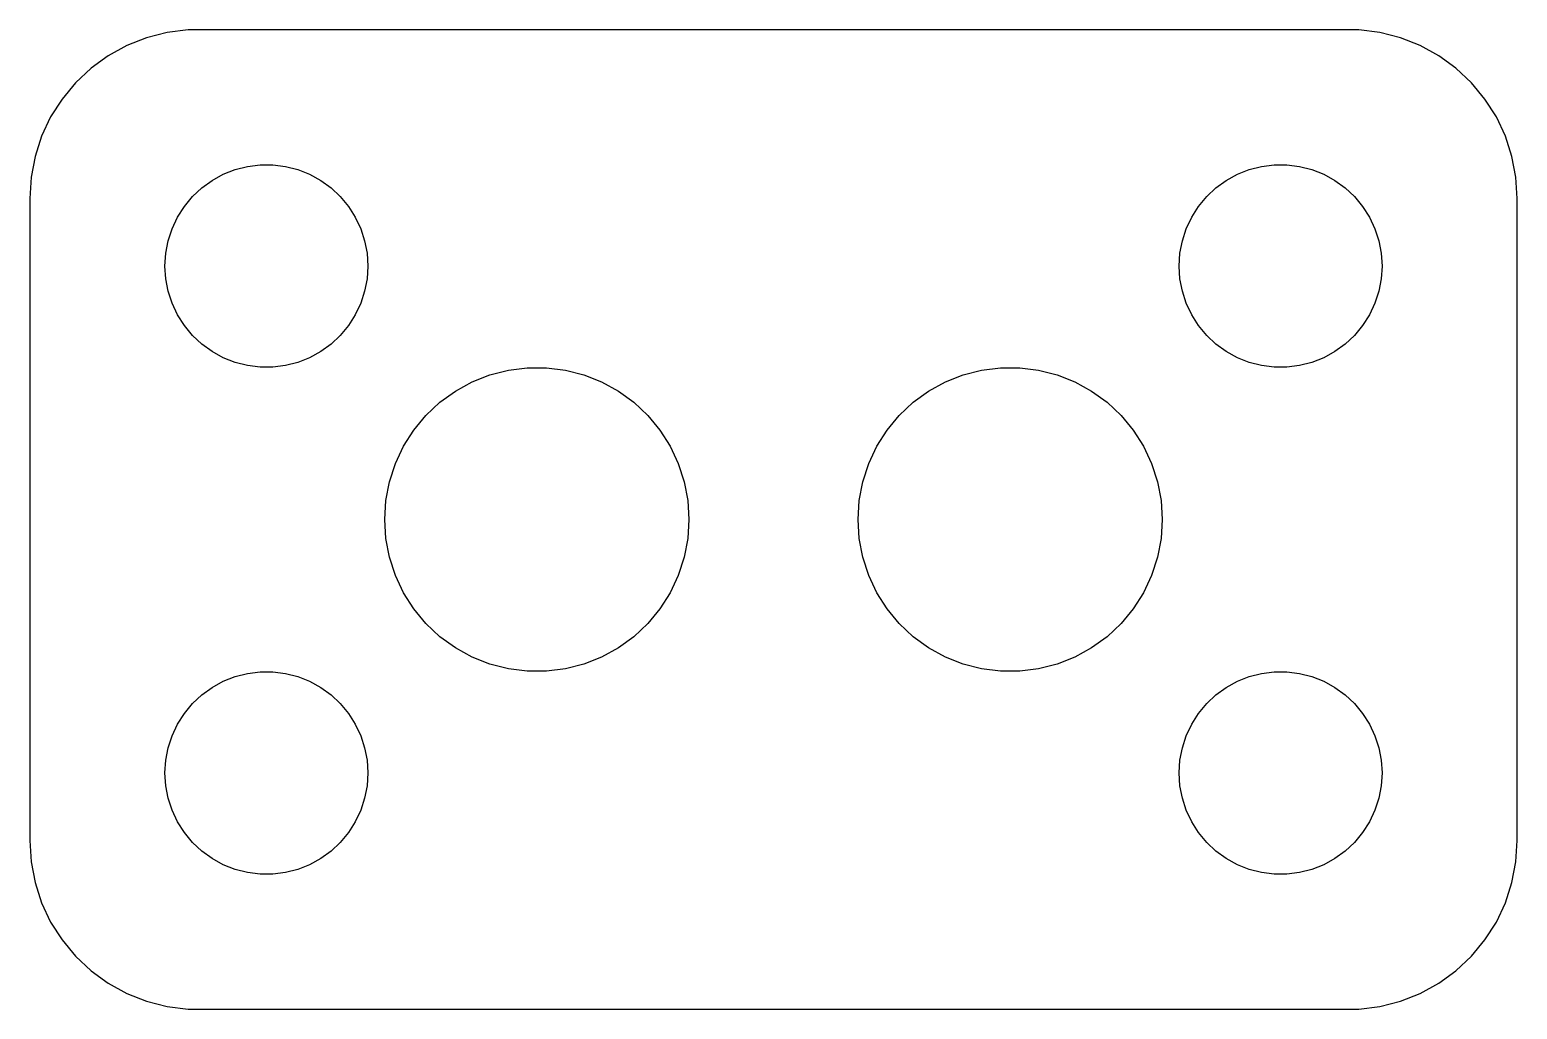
# Model space of a CAD drawing. Header units: metres. Extents: x -22 to 22, y 24.5 to 53.5.
import ezdxf

# ---------------------------------------------------------------- set-up
doc = ezdxf.new("R2010")
doc.units = ezdxf.units.M

msp = doc.modelspace()

# ---------------------------------------------------------------- linework, layer by layer
for p, q in [((-18.5451, 53.2553), (-19.1289, 53.0241)), ((-17.9369, 53.4114), (-18.5451, 53.2553)), ((-17.3139, 53.4901), (-17.9369, 53.4114)), ((17.3139, 53.4901), (-17.3139, 53.4901)), ((17.9369, 53.4114), (17.3139, 53.4901)), ((18.5451, 53.2553), (17.9369, 53.4114)), ((19.1289, 53.0241), (18.5451, 53.2553)), ((-19.1289, 53.0241), (-19.6791, 52.7216)), ((19.6791, 52.7216), (19.1289, 53.0241)), ((-19.6791, 52.7216), (-20.1871, 52.3526)), ((20.1871, 52.3526), (19.6791, 52.7216)), ((-20.6448, 51.9227), (-21.0451, 51.4389)), ((-20.1871, 52.3526), (-20.6448, 51.9227)), ((20.6448, 51.9227), (20.1871, 52.3526)), ((21.0451, 51.4389), (20.6448, 51.9227)), ((-21.0451, 51.4389), (-21.3815, 50.9088)), ((21.3815, 50.9088), (21.0451, 51.4389)), ((-21.3815, 50.9088), (-21.6489, 50.3406)), ((21.6489, 50.3406), (21.3815, 50.9088)), ((-21.6489, 50.3406), (-21.8429, 49.7434)), ((21.8429, 49.7434), (21.6489, 50.3406)), ((-21.8429, 49.7434), (-21.9606, 49.1267)), ((21.9606, 49.1267), (21.8429, 49.7434)), ((-16.2773, 49.2145), (-15.927, 49.3532)), ((-15.927, 49.3532), (-15.5621, 49.4469)), ((-15.5621, 49.4469), (-15.1884, 49.4941)), ((-15.1884, 49.4941), (-14.8116, 49.4941)), ((-14.8116, 49.4941), (-14.4379, 49.4469)), ((-14.4379, 49.4469), (-14.0729, 49.3532)), ((-14.0729, 49.3532), (-13.7227, 49.2145)), ((13.7227, 49.2145), (14.0729, 49.3532)), ((14.0729, 49.3532), (14.4379, 49.4469)), ((14.4379, 49.4469), (14.8116, 49.4941)), ((14.8116, 49.4941), (15.1884, 49.4941)), ((15.1884, 49.4941), (15.5621, 49.4469)), ((15.5621, 49.4469), (15.927, 49.3532)), ((15.927, 49.3532), (16.2773, 49.2145)), ((-21.9606, 49.1267), (-22, 48.5)), ((-16.9123, 48.8115), (-16.6075, 49.033)), ((-16.6075, 49.033), (-16.2773, 49.2145)), ((-13.7227, 49.2145), (-13.3925, 49.033)), ((-13.3925, 49.033), (-13.0877, 48.8115)), ((13.0877, 48.8115), (13.3925, 49.033)), ((13.3925, 49.033), (13.7227, 49.2145)), ((16.2773, 49.2145), (16.6075, 49.033)), ((16.6075, 49.033), (16.9123, 48.8115)), ((22, 48.5), (21.9606, 49.1267)), ((-22, 48.5), (-22, 29.5)), ((-17.427, 48.2634), (-17.1869, 48.5536)), ((-17.1869, 48.5536), (-16.9123, 48.8115)), ((-13.0877, 48.8115), (-12.8131, 48.5536)), ((-12.8131, 48.5536), (-12.5729, 48.2634)), ((12.5729, 48.2634), (12.8131, 48.5536)), ((12.8131, 48.5536), (13.0877, 48.8115)), ((16.9123, 48.8115), (17.1869, 48.5536)), ((17.1869, 48.5536), (17.427, 48.2634)), ((22, 29.5), (22, 48.5)), ((-17.6289, 47.9453), (-17.427, 48.2634)), ((-12.5729, 48.2634), (-12.3711, 47.9453)), ((12.3711, 47.9453), (12.5729, 48.2634)), ((17.427, 48.2634), (17.6289, 47.9453)), ((-17.9057, 47.2461), (-17.7893, 47.6044)), ((-17.7893, 47.6044), (-17.6289, 47.9453)), ((-12.3711, 47.9453), (-12.2107, 47.6044)), ((-12.2107, 47.6044), (-12.0942, 47.2461)), ((12.0942, 47.2461), (12.2107, 47.6044)), ((12.2107, 47.6044), (12.3711, 47.9453)), ((17.6289, 47.9453), (17.7893, 47.6044)), ((17.7893, 47.6044), (17.9057, 47.2461)), ((-17.9763, 46.876), (-17.9057, 47.2461)), ((-12.0942, 47.2461), (-12.0237, 46.876)), ((12.0237, 46.876), (12.0942, 47.2461)), ((17.9057, 47.2461), (17.9763, 46.876)), ((-18, 46.5), (-17.9763, 46.876)), ((-12.0237, 46.876), (-12, 46.5)), ((12, 46.5), (12.0237, 46.876)), ((17.9763, 46.876), (18, 46.5)), ((-17.9763, 46.124), (-18, 46.5)), ((-12, 46.5), (-12.0237, 46.124)), ((12.0237, 46.124), (12, 46.5)), ((18, 46.5), (17.9763, 46.124)), ((-17.9057, 45.7539), (-17.9763, 46.124)), ((-12.0237, 46.124), (-12.0942, 45.7539)), ((12.0942, 45.7539), (12.0237, 46.124)), ((17.9763, 46.124), (17.9057, 45.7539)), ((-17.7893, 45.3956), (-17.9057, 45.7539)), ((-17.6289, 45.0547), (-17.7893, 45.3956)), ((-12.2107, 45.3956), (-12.3711, 45.0547)), ((-12.0942, 45.7539), (-12.2107, 45.3956)), ((12.2107, 45.3956), (12.0942, 45.7539)), ((12.3711, 45.0547), (12.2107, 45.3956)), ((17.7893, 45.3956), (17.6289, 45.0547)), ((17.9057, 45.7539), (17.7893, 45.3956)), ((-17.427, 44.7366), (-17.6289, 45.0547)), ((-12.3711, 45.0547), (-12.5729, 44.7366)), ((12.5729, 44.7366), (12.3711, 45.0547)), ((17.6289, 45.0547), (17.427, 44.7366)), ((-17.1869, 44.4464), (-17.427, 44.7366)), ((-16.9123, 44.1884), (-17.1869, 44.4464)), ((-12.8131, 44.4464), (-13.0877, 44.1884)), ((-12.5729, 44.7366), (-12.8131, 44.4464)), ((12.8131, 44.4464), (12.5729, 44.7366)), ((13.0877, 44.1884), (12.8131, 44.4464)), ((17.1869, 44.4464), (16.9123, 44.1884)), ((17.427, 44.7366), (17.1869, 44.4464)), ((-16.6075, 43.967), (-16.9123, 44.1884)), ((-13.0877, 44.1884), (-13.3925, 43.967)), ((13.3925, 43.967), (13.0877, 44.1884)), ((16.9123, 44.1884), (16.6075, 43.967)), ((-16.2773, 43.7855), (-16.6075, 43.967)), ((-15.927, 43.6468), (-16.2773, 43.7855)), ((-15.5621, 43.5531), (-15.927, 43.6468)), ((-14.0729, 43.6468), (-14.4379, 43.5531)), ((-13.7227, 43.7855), (-14.0729, 43.6468)), ((-13.3925, 43.967), (-13.7227, 43.7855)), ((13.7227, 43.7855), (13.3925, 43.967)), ((14.0729, 43.6468), (13.7227, 43.7855)), ((14.4379, 43.5531), (14.0729, 43.6468)), ((15.927, 43.6468), (15.5621, 43.5531)), ((16.2773, 43.7855), (15.927, 43.6468)), ((16.6075, 43.967), (16.2773, 43.7855)), ((-15.1884, 43.5059), (-15.5621, 43.5531)), ((-14.8116, 43.5059), (-15.1884, 43.5059)), ((-14.4379, 43.5531), (-14.8116, 43.5059)), ((-8.916, 43.0717), (-8.39056, 43.2797)), ((-8.39056, 43.2797), (-7.8432, 43.4203)), ((-7.8432, 43.4203), (-7.28255, 43.4911)), ((-7.28255, 43.4911), (-6.71744, 43.4911)), ((-6.71744, 43.4911), (-6.15678, 43.4203)), ((-6.15678, 43.4203), (-5.60942, 43.2797)), ((-5.60942, 43.2797), (-5.08398, 43.0717)), ((5.08398, 43.0717), (5.60942, 43.2797)), ((5.60942, 43.2797), (6.15678, 43.4203)), ((6.15678, 43.4203), (6.71744, 43.4911)), ((6.71744, 43.4911), (7.28255, 43.4911)), ((7.28255, 43.4911), (7.8432, 43.4203)), ((7.8432, 43.4203), (8.39056, 43.2797)), ((8.39056, 43.2797), (8.916, 43.0717)), ((14.8116, 43.5059), (14.4379, 43.5531)), ((15.1884, 43.5059), (14.8116, 43.5059)), ((15.5621, 43.5531), (15.1884, 43.5059)), ((-9.86839, 42.4673), (-9.41121, 42.7995)), ((-9.41121, 42.7995), (-8.916, 43.0717)), ((-5.08398, 43.0717), (-4.58878, 42.7995)), ((-4.58878, 42.7995), (-4.13159, 42.4673)), ((4.13159, 42.4673), (4.58878, 42.7995)), ((4.58878, 42.7995), (5.08398, 43.0717)), ((8.916, 43.0717), (9.41121, 42.7995)), ((9.41121, 42.7995), (9.86839, 42.4673)), ((-10.2803, 42.0805), (-9.86839, 42.4673)), ((-4.13159, 42.4673), (-3.71964, 42.0805)), ((3.71964, 42.0805), (4.13159, 42.4673)), ((9.86839, 42.4673), (10.2803, 42.0805)), ((-10.6406, 41.645), (-10.2803, 42.0805)), ((-3.71964, 42.0805), (-3.35942, 41.645)), ((3.35942, 41.645), (3.71964, 42.0805)), ((10.2803, 42.0805), (10.6406, 41.645)), ((-10.9434, 41.1679), (-10.6406, 41.645)), ((-3.35942, 41.645), (-3.05661, 41.1679)), ((3.05661, 41.1679), (3.35942, 41.645)), ((10.6406, 41.645), (10.9434, 41.1679)), ((-11.184, 40.6566), (-10.9434, 41.1679)), ((-3.05661, 41.1679), (-2.81599, 40.6566)), ((2.81599, 40.6566), (3.05661, 41.1679)), ((10.9434, 41.1679), (11.184, 40.6566)), ((-11.3586, 40.1191), (-11.184, 40.6566)), ((-2.81599, 40.6566), (-2.64137, 40.1191)), ((2.64137, 40.1191), (2.81599, 40.6566)), ((11.184, 40.6566), (11.3586, 40.1191)), ((-11.4645, 39.564), (-11.3586, 40.1191)), ((-2.64137, 40.1191), (-2.53548, 39.564)), ((2.53548, 39.564), (2.64137, 40.1191)), ((11.3586, 40.1191), (11.4645, 39.564)), ((-11.5, 39), (-11.4645, 39.564)), ((-2.53548, 39.564), (-2.5, 39)), ((2.5, 39), (2.53548, 39.564)), ((11.4645, 39.564), (11.5, 39)), ((-11.4645, 38.436), (-11.5, 39)), ((-2.5, 39), (-2.53548, 38.436)), ((2.53548, 38.436), (2.5, 39)), ((11.5, 39), (11.4645, 38.436)), ((-11.3586, 37.8809), (-11.4645, 38.436)), ((-2.53548, 38.436), (-2.64137, 37.8809)), ((2.64137, 37.8809), (2.53548, 38.436)), ((11.4645, 38.436), (11.3586, 37.8809)), ((-11.184, 37.3434), (-11.3586, 37.8809)), ((-2.64137, 37.8809), (-2.81599, 37.3434)), ((2.81599, 37.3434), (2.64137, 37.8809)), ((11.3586, 37.8809), (11.184, 37.3434)), ((-10.9434, 36.8321), (-11.184, 37.3434)), ((-2.81599, 37.3434), (-3.05661, 36.8321)), ((3.05661, 36.8321), (2.81599, 37.3434)), ((11.184, 37.3434), (10.9434, 36.8321)), ((-10.6406, 36.355), (-10.9434, 36.8321)), ((-3.05661, 36.8321), (-3.35942, 36.355)), ((3.35942, 36.355), (3.05661, 36.8321)), ((10.9434, 36.8321), (10.6406, 36.355)), ((-10.2803, 35.9195), (-10.6406, 36.355)), ((-3.35942, 36.355), (-3.71964, 35.9195)), ((3.71964, 35.9195), (3.35942, 36.355)), ((10.6406, 36.355), (10.2803, 35.9195)), ((-9.86839, 35.5327), (-10.2803, 35.9195)), ((-3.71964, 35.9195), (-4.13159, 35.5327)), ((4.13159, 35.5327), (3.71964, 35.9195)), ((10.2803, 35.9195), (9.86839, 35.5327)), ((-9.41121, 35.2005), (-9.86839, 35.5327)), ((-8.916, 34.9283), (-9.41121, 35.2005)), ((-4.58878, 35.2005), (-5.08398, 34.9283)), ((-4.13159, 35.5327), (-4.58878, 35.2005)), ((4.58878, 35.2005), (4.13159, 35.5327)), ((5.08398, 34.9283), (4.58878, 35.2005)), ((9.41121, 35.2005), (8.916, 34.9283)), ((9.86839, 35.5327), (9.41121, 35.2005)), ((-8.39056, 34.7203), (-8.916, 34.9283)), ((-5.08398, 34.9283), (-5.60942, 34.7203)), ((5.60942, 34.7203), (5.08398, 34.9283)), ((8.916, 34.9283), (8.39056, 34.7203)), ((-16.2773, 34.2145), (-15.927, 34.3532)), ((-15.927, 34.3532), (-15.5621, 34.4469)), ((-15.5621, 34.4469), (-15.1884, 34.4941)), ((-15.1884, 34.4941), (-14.8116, 34.4941)), ((-14.8116, 34.4941), (-14.4379, 34.4469)), ((-14.4379, 34.4469), (-14.0729, 34.3532)), ((-14.0729, 34.3532), (-13.7227, 34.2145)), ((-7.8432, 34.5797), (-8.39056, 34.7203)), ((-7.28255, 34.5089), (-7.8432, 34.5797)), ((-6.71744, 34.5089), (-7.28255, 34.5089)), ((-6.15678, 34.5797), (-6.71744, 34.5089)), ((-5.60942, 34.7203), (-6.15678, 34.5797)), ((6.15678, 34.5797), (5.60942, 34.7203)), ((6.71744, 34.5089), (6.15678, 34.5797)), ((7.28255, 34.5089), (6.71744, 34.5089)), ((7.8432, 34.5797), (7.28255, 34.5089)), ((8.39056, 34.7203), (7.8432, 34.5797)), ((13.7227, 34.2145), (14.0729, 34.3532)), ((14.0729, 34.3532), (14.4379, 34.4469)), ((14.4379, 34.4469), (14.8116, 34.4941)), ((14.8116, 34.4941), (15.1884, 34.4941)), ((15.1884, 34.4941), (15.5621, 34.4469)), ((15.5621, 34.4469), (15.927, 34.3532)), ((15.927, 34.3532), (16.2773, 34.2145)), ((-16.9123, 33.8116), (-16.6075, 34.033)), ((-16.6075, 34.033), (-16.2773, 34.2145)), ((-13.7227, 34.2145), (-13.3925, 34.033)), ((-13.3925, 34.033), (-13.0877, 33.8116)), ((13.0877, 33.8116), (13.3925, 34.033)), ((13.3925, 34.033), (13.7227, 34.2145)), ((16.2773, 34.2145), (16.6075, 34.033)), ((16.6075, 34.033), (16.9123, 33.8116)), ((-17.427, 33.2634), (-17.1869, 33.5536)), ((-17.1869, 33.5536), (-16.9123, 33.8116)), ((-13.0877, 33.8116), (-12.8131, 33.5536)), ((-12.8131, 33.5536), (-12.5729, 33.2634)), ((12.5729, 33.2634), (12.8131, 33.5536)), ((12.8131, 33.5536), (13.0877, 33.8116)), ((16.9123, 33.8116), (17.1869, 33.5536)), ((17.1869, 33.5536), (17.427, 33.2634)), ((-17.6289, 32.9453), (-17.427, 33.2634)), ((-12.5729, 33.2634), (-12.3711, 32.9453)), ((12.3711, 32.9453), (12.5729, 33.2634)), ((17.427, 33.2634), (17.6289, 32.9453)), ((-17.9057, 32.2461), (-17.7893, 32.6044)), ((-17.7893, 32.6044), (-17.6289, 32.9453)), ((-12.3711, 32.9453), (-12.2107, 32.6044)), ((-12.2107, 32.6044), (-12.0942, 32.2461)), ((12.0942, 32.2461), (12.2107, 32.6044)), ((12.2107, 32.6044), (12.3711, 32.9453)), ((17.6289, 32.9453), (17.7893, 32.6044)), ((17.7893, 32.6044), (17.9057, 32.2461)), ((-17.9763, 31.876), (-17.9057, 32.2461)), ((-12.0942, 32.2461), (-12.0237, 31.876)), ((12.0237, 31.876), (12.0942, 32.2461)), ((17.9057, 32.2461), (17.9763, 31.876)), ((-18, 31.5), (-17.9763, 31.876)), ((-12.0237, 31.876), (-12, 31.5)), ((12, 31.5), (12.0237, 31.876)), ((17.9763, 31.876), (18, 31.5)), ((-17.9763, 31.124), (-18, 31.5)), ((-12, 31.5), (-12.0237, 31.124)), ((12.0237, 31.124), (12, 31.5)), ((18, 31.5), (17.9763, 31.124)), ((-17.9057, 30.7539), (-17.9763, 31.124)), ((-12.0237, 31.124), (-12.0942, 30.7539)), ((12.0942, 30.7539), (12.0237, 31.124)), ((17.9763, 31.124), (17.9057, 30.7539)), ((-17.7893, 30.3956), (-17.9057, 30.7539)), ((-17.6289, 30.0547), (-17.7893, 30.3956)), ((-12.2107, 30.3956), (-12.3711, 30.0547)), ((-12.0942, 30.7539), (-12.2107, 30.3956)), ((12.2107, 30.3956), (12.0942, 30.7539)), ((12.3711, 30.0547), (12.2107, 30.3956)), ((17.7893, 30.3956), (17.6289, 30.0547)), ((17.9057, 30.7539), (17.7893, 30.3956)), ((-17.427, 29.7366), (-17.6289, 30.0547)), ((-12.3711, 30.0547), (-12.5729, 29.7366)), ((12.5729, 29.7366), (12.3711, 30.0547)), ((17.6289, 30.0547), (17.427, 29.7366)), ((-22, 29.5), (-21.9606, 28.8733)), ((-17.1869, 29.4464), (-17.427, 29.7366)), ((-12.5729, 29.7366), (-12.8131, 29.4464)), ((12.8131, 29.4464), (12.5729, 29.7366)), ((17.427, 29.7366), (17.1869, 29.4464)), ((21.9606, 28.8733), (22, 29.5)), ((-16.9123, 29.1885), (-17.1869, 29.4464)), ((-16.6075, 28.967), (-16.9123, 29.1885)), ((-13.0877, 29.1885), (-13.3925, 28.967)), ((-12.8131, 29.4464), (-13.0877, 29.1885)), ((13.0877, 29.1885), (12.8131, 29.4464)), ((13.3925, 28.967), (13.0877, 29.1885)), ((16.9123, 29.1885), (16.6075, 28.967)), ((17.1869, 29.4464), (16.9123, 29.1885)), ((-21.9606, 28.8733), (-21.8429, 28.2566)), ((-16.2773, 28.7855), (-16.6075, 28.967)), ((-15.927, 28.6468), (-16.2773, 28.7855)), ((-15.5621, 28.5531), (-15.927, 28.6468)), ((-14.0729, 28.6468), (-14.4379, 28.5531)), ((-13.7227, 28.7855), (-14.0729, 28.6468)), ((-13.3925, 28.967), (-13.7227, 28.7855)), ((13.7227, 28.7855), (13.3925, 28.967)), ((14.0729, 28.6468), (13.7227, 28.7855)), ((14.4379, 28.5531), (14.0729, 28.6468)), ((15.927, 28.6468), (15.5621, 28.5531)), ((16.2773, 28.7855), (15.927, 28.6468)), ((16.6075, 28.967), (16.2773, 28.7855)), ((21.8429, 28.2566), (21.9606, 28.8733)), ((-21.8429, 28.2566), (-21.6489, 27.6594)), ((-15.1884, 28.5059), (-15.5621, 28.5531)), ((-14.8116, 28.5059), (-15.1884, 28.5059)), ((-14.4379, 28.5531), (-14.8116, 28.5059)), ((14.8116, 28.5059), (14.4379, 28.5531)), ((15.1884, 28.5059), (14.8116, 28.5059)), ((15.5621, 28.5531), (15.1884, 28.5059)), ((21.6489, 27.6594), (21.8429, 28.2566)), ((-21.6489, 27.6594), (-21.3815, 27.0912)), ((21.3815, 27.0912), (21.6489, 27.6594)), ((-21.3815, 27.0912), (-21.0451, 26.5611)), ((21.0451, 26.5611), (21.3815, 27.0912)), ((-21.0451, 26.5611), (-20.6448, 26.0773)), ((20.6448, 26.0773), (21.0451, 26.5611)), ((-20.6448, 26.0773), (-20.1871, 25.6474)), ((20.1871, 25.6474), (20.6448, 26.0773)), ((-20.1871, 25.6474), (-19.6791, 25.2784)), ((19.6791, 25.2784), (20.1871, 25.6474)), ((-19.6791, 25.2784), (-19.1289, 24.9759)), ((19.1289, 24.9759), (19.6791, 25.2784)), ((-19.1289, 24.9759), (-18.5451, 24.7447)), ((-18.5451, 24.7447), (-17.9369, 24.5886)), ((17.9369, 24.5886), (18.5451, 24.7447)), ((18.5451, 24.7447), (19.1289, 24.9759)), ((-17.9369, 24.5886), (-17.3139, 24.5099)), ((-17.3139, 24.5099), (17.3139, 24.5099)), ((17.3139, 24.5099), (17.9369, 24.5886))]:
    msp.add_line(p, q)

doc.saveas('drawing.dxf')
